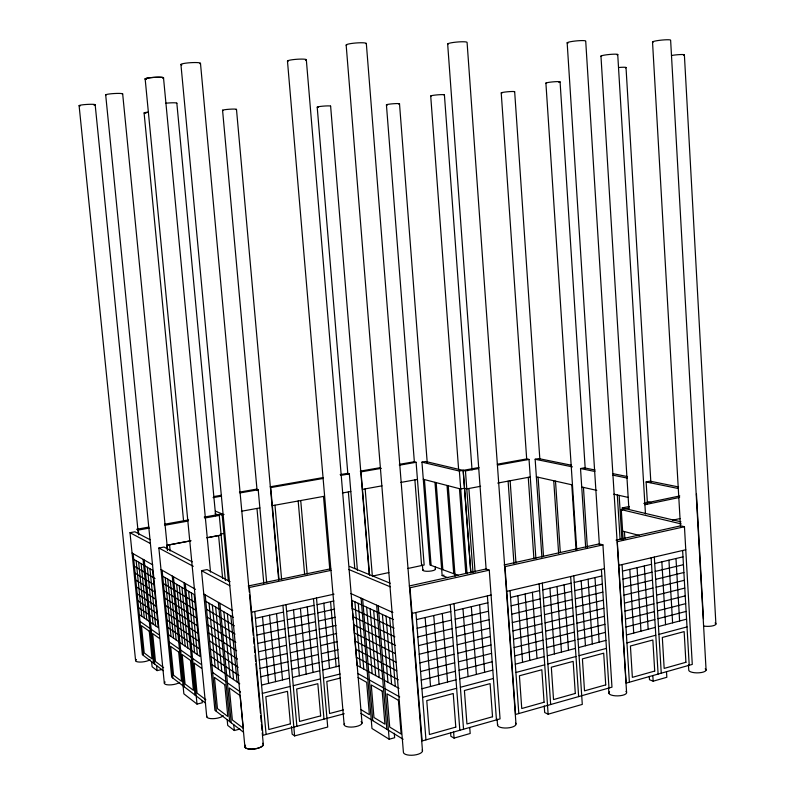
<?xml version="1.0" encoding="UTF-8"?>
<svg xmlns="http://www.w3.org/2000/svg" width="795" height="795" viewBox="0 0 795 795"><rect width="100%" height="100%" fill="white"/><g stroke="black" fill="none" stroke-linecap="round" stroke-linejoin="round"><path stroke-width="1.19" d="M544.227 705.96L544.684 712.529L548.123 714.198L582.288 704.4L573.781 575.809M450.596 732.642L450.874 736.269L454.074 738.108L470.183 733.497L469.726 727.465M649.277 676.346L649.475 679.705L653.162 681.196L666.836 677.28L666.498 671.695M361.109 598.178L371.971 728.478L389.182 739.241L394.638 737.71L394.27 733.229M291.457 726.481L292.143 734.153L294.627 735.912L327.719 727.037L316.499 597.999M515.885 672.49L544.724 664.819M547.884 663.974L575.978 656.491M579.068 655.666L606.446 648.382M626.937 642.907L655.776 635.225M658.946 634.39L687.009 626.917M422.602 697.344L456.648 688.281M460.375 687.287L493.417 678.483M344.245 713.761L262.996 735.286L249.362 587.475L331.078 570.363M421.926 688.748L456.002 679.795M459.729 678.811L492.811 670.115M515.299 664.203L544.158 656.61M547.328 655.786L575.441 648.392M578.531 647.577L605.939 640.372M626.44 634.976L655.309 627.384M658.479 626.549L686.562 619.166M343.331 709.905L329.587 713.522L326.805 681.444L340.508 678.006M227.171 719.674L227.708 725.398L234.316 730.516L239.891 729.065M421.241 680.152L455.356 671.298M459.083 670.334L492.194 661.738M514.703 655.895L543.591 648.402M546.761 647.577L574.904 640.273M577.995 639.478L605.422 632.363M625.943 627.026L654.841 619.534M658.002 618.709L686.125 611.415M514.107 647.577L543.025 640.174M546.195 639.369L574.368 632.154M577.458 631.369L604.916 624.333M625.446 619.067L654.365 611.663M657.535 610.848L685.678 603.653M420.565 671.537L454.7 662.792M458.437 661.837L491.588 653.351M419.879 662.901L454.054 654.275M457.801 653.331L490.972 644.954M513.52 639.25L542.458 631.945M545.628 631.141L573.831 624.025M576.922 623.24L604.399 616.304M624.959 611.097L653.897 603.793M657.068 602.988L685.23 595.872M262.33 693.389L290.185 686.443M293.246 685.678L320.474 678.89M323.466 678.145L340.171 673.981M419.203 654.265L453.408 645.749M457.155 644.815L490.356 636.547M512.924 630.912L541.892 623.697M545.062 622.912L573.284 615.877M576.385 615.111L603.882 608.255M624.463 603.117L653.42 595.902M656.6 595.117L684.783 588.091M261.565 685.091L289.45 678.224M292.51 677.469L319.769 670.761M322.76 670.026L339.475 665.902M172.277 576.047L183.864 693.826L197.011 704.092L202.308 702.78L202.079 700.465M418.518 645.62L452.753 637.202M456.509 636.288L489.74 628.12M512.328 622.565L541.325 615.439M544.495 614.664L572.748 607.728M575.838 606.963L603.365 600.205M623.956 595.127L652.953 588.012M656.123 587.227L684.336 580.3M260.81 676.784L288.714 669.996M291.785 669.251L319.063 662.623M322.055 661.887L338.779 657.823M417.832 636.954L452.107 628.656M455.853 627.742L489.124 619.693M511.732 614.207L540.749 607.181M543.929 606.406L572.201 599.559M575.302 598.814L602.848 592.136M623.459 587.137L652.476 580.102M655.656 579.336L683.889 572.499M260.045 668.466L287.979 661.758M291.04 661.023L318.348 654.474M321.349 653.748L338.094 649.734M417.156 628.279L451.451 620.09M455.207 619.196L488.508 611.246M511.135 605.83L540.183 598.903M543.363 598.138L571.665 591.381M574.765 590.645L602.332 584.057M622.962 579.128L651.999 572.191M655.189 571.436L683.442 564.688M416.471 619.593L450.805 611.514M454.561 610.63L487.892 602.789M510.539 597.452L539.606 590.615M542.796 589.86L571.118 583.202M574.219 582.467L601.815 575.978M622.465 571.108L651.532 564.271M654.712 563.516L682.994 556.868M259.279 660.138L287.234 653.51M290.304 652.784L317.632 646.315M320.643 645.6L337.398 641.635M258.504 651.801L286.498 645.252M289.569 644.536L316.927 638.137M319.928 637.441L336.702 633.516M151.616 661.758L152.123 666.757L157.092 670.612L162.081 669.46M412.029 613.412L491.081 595.038M506.773 591.381L604.438 568.683M618.778 565.334L685.767 549.762M257.739 643.443L285.753 636.984M288.833 636.278L316.211 629.958M319.222 629.262L336.007 625.397M256.974 635.086L285.007 628.706M288.088 628L315.496 621.769M318.507 621.084L335.311 617.258M256.199 626.708L284.272 620.408M287.353 619.722L314.78 613.561M317.791 612.885L334.616 609.119M616.055 540.153L680.669 525.833L684.455 526.747L692.276 664.401L626.142 683.134L617.298 541.673L684.455 526.747M409.296 585.975L485.954 568.991L489.273 570.154L500.055 718.879L422.135 740.95L410.001 587.773L489.273 570.154M504.05 564.977L599.321 543.869L602.928 544.883L611.971 687.158L515.577 714.466L505.004 566.646L602.928 544.883M434.974 482.317L442.139 575.56L443.988 575.153M255.434 618.321L283.527 612.11M286.607 611.425L314.065 605.353M317.086 604.687L333.92 600.96M251.637 612.18L334.019 594.173M672.431 520.228L680.003 518.579M388.854 572.569L372.358 576.117L365.153 488.885M407.755 568.514L424.152 564.987L416.103 462.293L414.036 461.796L399.368 464.34M248.219 585.995L330.73 568.773M622.376 510.32L622.227 507.945L629.421 506.445M643.811 503.444L679.795 495.951M623.151 539.726L621.273 509.625L629.153 507.975M644.775 504.716L679.616 497.432M243.369 732.106L214.928 710.293L201.533 570.691L207.068 569.588L230.083 581.662M647.488 504.169L646.116 481.949L650.022 481.164L678.562 486.947M190.651 540.819L166.92 545.291L167.407 550.229M207.694 537.609L221.129 535.085L206.67 537.808M166.88 545.3L190.989 540.759M205.597 703.148L171.67 677.131L158.861 548.023L164.048 547.049L192.241 561.827M220.454 534.101L223.902 533.455L222.063 513.878L215.415 511.145M464.538 488.279L460.712 489.005L423.288 479.276M480.597 486.292L466.794 488.885L464.469 488.289M497.74 483.072L530.255 476.97M585.657 547.238L580.519 468.543L584.265 467.838L595.087 470.024M163.283 670.702L142.365 654.663L130.002 532.69L134.931 531.785L150.136 539.755M148.804 527.085L136.76 529.261L138.32 530.076L149.202 528.109M164.476 524.253L188.584 519.9M204.245 517.078L222.063 513.878M458.317 575.381L429.946 564.957L421.956 462.143L459.371 471.047L479.007 467.51M497.312 464.21L526.598 458.934L529.043 459.43L535.9 558.468M220.921 514.961L224.061 514.395M241.432 511.245L259.866 507.916M272.347 505.67L324.261 496.279M342.367 492.999L350.814 491.469M362.45 489.372L382.007 485.834M400.889 482.416L417.445 479.425M164.903 525.266L187.868 521.103M204.782 518.042L219.281 515.418L225.402 580.509M421.956 462.143L425.663 461.498L465.453 470.918L478.65 468.533M497.849 465.065L529.043 459.43M541.902 557.225L535.154 459.262L538.791 458.606L571.327 465.204M213.885 496.557L221.189 495.285M239.434 492.115L256.467 489.154L258.216 489.77L266.653 582.586M270.161 486.788L323.267 477.557M340.161 474.625L347.405 473.363L349.343 473.909L357.432 570.522M360.254 471.137L379.811 467.738M213.09 497.62L221.626 496.13M239.921 492.95L258.216 489.77M322.74 478.54L270.727 487.593L279.025 579.794M340.876 475.38L349.343 473.909M381.361 468.334L361 471.882L369.605 575.451M399.338 465.214L416.103 462.293M613.114 473.681L627.533 476.603M535.154 459.262L572.42 466.874M580.519 468.543L594.908 471.475M612.895 475.152L627.275 478.093M646.116 481.949L678.165 488.488M536.367 476.851L572.42 484.92M581.721 487.017L596.767 490.376M613.81 494.192L628.467 497.471M647.309 501.695L650.867 502.49M622.227 507.945L680.957 521.818M621.273 509.625L681.315 523.945M622.604 531.1L639.409 535.472M442.139 575.56L447.674 577.637M349.581 566.447L390.226 583.232M217.502 514.683L219.281 515.418M215.167 513.759L217.462 514.713M348.697 569.449L390.236 586.799M350.714 593.487L392.879 612.498M361.665 604.925L351.549 600.265L352.433 610.769M363.196 605.621L377.208 612.07M378.808 612.806L393.455 619.544M352.235 608.443L362.361 613.213M363.881 613.929L377.903 620.537M379.503 621.283L394.151 628.189M352.92 616.602L363.047 621.481M364.577 622.217L378.599 628.984M380.199 629.759L394.847 636.825M353.606 624.751L363.742 629.749M365.263 630.505L379.295 637.431M380.885 638.216L395.552 645.451M354.292 632.89L364.428 638.007M365.958 638.773L379.99 645.858M381.58 646.663L395.314 653.589M365.114 646.246L354.977 641.018L355.663 649.137L365.799 654.474M366.644 647.031L380.676 654.275M382.276 655.1L396.009 662.175M367.33 655.279L381.371 662.682M382.961 663.517L396.705 670.751M130.002 532.69L150.454 543.561M158.861 548.023L193.284 566.318M201.533 570.691L229.815 585.726M356.349 657.246L366.485 662.702M368.015 663.517L382.057 671.069M383.657 671.934L398.335 679.824M367.171 670.91L357.025 665.345L355.762 650.3M368.701 671.745L382.753 679.457M384.343 680.331L399.02 688.391M357.71 673.425L367.856 679.109M369.387 679.964L383.438 687.834M385.038 688.718L399.716 696.937M358.048 677.469L366.674 682.349L369.377 714.705L360.99 709.607M132.069 553.062L152.72 564.867M161.007 569.608L195.51 589.333M203.778 594.044L232.706 610.58M133.719 559.322L143.656 565.126M144.789 565.782L152.561 570.313L158.285 627.662L150.464 622.266M162.707 576.216L172.883 582.149M174.035 582.815L184.669 589.016M185.881 589.721L194.179 594.561L200.181 656.541L191.824 650.777M205.826 601.328L219.003 609.01M220.513 609.894L233.521 617.476M134.415 566.259L144.372 572.191M145.505 572.867L155.045 578.561M163.432 583.55L173.618 589.622M174.771 590.317L185.414 596.667M186.626 597.383L194.934 602.342M206.581 609.278L219.778 617.139M221.278 618.043L234.306 625.804M207.346 617.208L220.543 625.258M222.053 626.172L235.091 634.122M135.12 573.185L145.078 579.257M146.21 579.952L153.992 584.693M164.158 590.884L174.353 597.105M175.506 597.81L186.159 604.299M187.372 605.045L195.689 610.113M360.86 713.344L403.144 739.27M135.816 580.102L145.793 586.312M146.926 587.028L154.717 591.878M164.883 598.208L175.079 604.568M176.242 605.283L186.905 611.931M188.117 612.687L196.435 617.874M208.101 625.128L221.318 633.367M222.819 634.301L235.867 642.43M208.866 633.049L222.083 641.456M223.594 642.42L236.642 650.727M136.521 587.018L146.499 593.368M147.632 594.084L155.432 599.052M165.608 605.522L175.814 612.021M176.977 612.756L187.65 619.553M188.862 620.319L197.19 625.625M137.217 593.915L147.204 600.404M148.347 601.149L156.148 606.217M166.334 612.826L176.55 619.464M177.712 620.219L188.385 627.166M189.598 627.951L197.935 633.367M209.622 640.949L222.848 649.545M224.359 650.529L237.427 659.015M137.913 600.811L147.92 607.44M149.053 608.195L156.863 613.372M167.059 620.13L177.285 626.907M178.438 627.672L189.13 634.768M190.343 635.573L198.69 641.098M210.377 648.839L223.614 657.624M225.124 658.618L238.202 667.293M138.618 607.698L148.625 614.465M149.758 615.231L157.569 620.517M167.775 627.414L178.01 634.34M179.173 635.125L189.866 642.36M191.088 643.175L199.436 648.819M211.132 656.72L224.379 665.683M225.889 666.707L238.977 675.551M139.314 614.575L149.331 621.481M168.5 634.698L178.746 641.754M179.909 642.559L190.611 649.942M211.887 664.6L225.144 673.743M226.655 674.786L239.742 683.809M140.009 621.452L150.036 628.497M151.169 629.292L159 634.798M169.216 641.972L179.471 649.167M180.634 649.992L191.347 657.515M192.559 658.369L200.926 664.242M212.643 672.461L225.909 681.782M227.42 682.845L240.517 692.048M159.358 638.355L152.67 633.615L155.462 661.48L163.651 667.711M201.294 668.088L194.159 663.03L197.081 693.121L205.826 699.769M138.32 530.076L138.797 534.826M95.171 104.751L138.211 532.7M141.132 563.655L146.787 619.732M138.638 562.194L144.273 617.993M136.164 560.753L141.778 616.274M133.143 553.678L143.458 655.497M79.102 105.655L135.607 660.725M165.211 577.677L171.024 636.437M162.11 570.234L172.793 677.986M105.685 94.883L164.346 683.392M149.947 568.783L155.651 625.844M147.353 567.272L153.047 624.045M156.595 665.574L157.092 670.612M144.213 560.008L154.667 664.093M143.08 559.362L153.524 663.219M185.275 583.48L197.011 704.092M184.062 582.785L195.004 695.019M181.976 587.445L187.888 648.064M179.302 585.885L185.205 646.216M176.649 584.345L182.542 644.377M173.429 576.713L184.251 686.771M169.554 544.794L170.16 550.965M122.678 93.949L167.546 549.961M170.299 580.638L176.142 639.965M167.745 579.148L173.568 638.196M209.055 603.216L215.147 666.846M205.199 594.859L216.369 711.396M145.157 78.894L206.75 716.861M191.386 592.931L197.369 654.593M144.094 112.91L183.635 521.52M188.624 591.321L194.576 652.675M223.902 533.455L228.374 581.115M230.868 615.926L237.079 681.961M227.38 613.889L233.561 679.546M218.595 535.562L222.65 578.571M176.848 103.231L215.644 515.776M223.922 611.882L230.093 677.151M233.76 724.732L234.316 730.516M219.877 603.256L231.206 722.774M218.377 602.391L229.685 721.612M215.654 607.062L221.775 671.417M163.522 77.92L210.526 572.072M212.335 605.124L218.436 669.112M200.489 63.401L249.272 592.106M249.491 594.561L253.257 635.334M253.476 637.789L254.052 643.98M254.271 646.434L254.857 652.635M255.066 655.09L255.652 661.281M255.871 663.736L260.432 713.165M260.651 715.609L261.237 721.81M261.446 724.265L262.032 730.456M262.251 732.91L263.284 744.041M180.922 64.395L244.92 747.042M269.545 615.201L275.587 681.643M222.57 110.257L257.093 490.555M256.974 508.432L263.791 583.192M262.509 616.761L268.591 683.362M254.797 611.494L266.106 734.461M293.524 609.894L299.377 675.78M286.001 604.667L296.883 726.312M274.971 505.193L281.609 579.257M282.921 605.343L294.627 735.912M236.493 109.442L278.707 580.052M276.551 613.651L282.533 679.934M313.478 598.655L323.982 719.127M300.729 500.532L307.168 573.92M298.175 500.989L304.634 574.447M307.258 606.853L313.011 672.421M300.411 608.374L306.214 674.1M287.482 61.195L344.116 724.325M323.505 496.408L329.846 570.214M330.571 601.696L336.156 666.727M323.843 603.186L329.478 668.366M348.359 491.916L354.789 568.564M354.888 601.805L360.373 667.184M306.314 59.645L362.023 723.132M352.632 613.104L353.219 620.09M353.417 622.425L354.878 639.856M378.241 605.899L389.182 739.241M376.641 605.174L386.847 729.273M373.66 610.441L379.185 677.499M330.621 106.113L369.287 574.706M370.132 608.821L375.657 675.561M366.644 607.211L372.159 673.643M362.629 598.864L372.776 720.648M317.215 107.206L347.882 474.277M358.267 603.355L363.762 669.032M346.173 45.116L403.393 752.13A9.58 3.667 -4.8 0 0 414.036 755.101A9.58 3.667 -4.8 0 0 422.195 749.933M389.729 617.834L395.304 686.343M386.052 616.145L391.617 684.316M382.415 614.465L387.96 682.319M415.914 612.518L425.951 739.867M366.326 43.447L422.493 750.868M399.507 103.797L427.233 462.73M435.262 566.706L435.451 569.18M424.441 479.574L431.099 565.374M433.752 615.529L439.078 684.247M386.43 104.861L414.404 462.422M422.433 565.116L422.821 570.065M414.881 479.892L421.608 565.533M425.136 617.556L430.532 686.492M448.251 485.765L455.108 576.276M447.029 485.447L453.726 573.692M454.034 603.653L463.545 729.214M450.268 604.528L459.838 730.267M436.167 482.625L442.845 569.697M453.607 732.036L454.074 738.108M442.308 613.511L447.565 682.011M444.415 94.893L472.041 469.934M479.643 604.727L484.622 672.272M468.891 488.498L475.092 572.132M465.453 470.918L473.015 572.589M463.207 470.362L470.849 572.976L463.137 470.372M471.336 606.684L476.374 674.438M459.371 471.047L467.062 573.821M430.711 96.006L458.635 469.656M459.45 488.667L465.8 573.364M462.978 608.652L468.076 676.615M447.665 44.033L486.113 569.141M497.084 718.998L497.541 725.189M487.385 595.902L496.448 719.902M510.132 480.746L515.965 562.979M517.873 595.723L522.573 662.285M508.104 481.124L513.948 563.426M510.052 590.625L518.817 713.552M515.985 723.967L467.082 42.423A9.749 1.202 -4.9 0 0 456.26 42.115A9.749 1.202 -4.9 0 0 447.973 44.321M542.329 583.123L550.667 704.529M539.139 583.858L548.123 714.198M528.258 477.338L533.922 558.905M501.228 92.866L526.727 459.58M532.402 592.305L537.003 658.489M525.157 594.014L529.808 660.387M555.506 481.134L560.296 552.366M553.737 480.736L558.607 553.052M557.037 586.511L561.469 652.069M549.941 588.181L554.413 653.917M514.673 91.773L539.825 458.914M538.096 477.239L543.522 556.52M581.185 580.827L585.438 645.759M545.907 83.087L576.753 549.872M571.784 484.781L576.087 550.11M570.671 576.534L578.641 696.599M564.102 584.852L568.475 650.221M601.398 569.389L608.98 688.013M567.163 42.761L599.37 544.664M608.592 688.42L608.91 693.379M594.978 577.587L599.142 642.161M560.077 81.925L585.2 468.384M583.451 487.395L587.376 547.735M588.101 579.207L592.315 643.96M619.156 495.394L621.909 539.606M622.058 564.569L629.382 682.219M617.308 494.977L620.06 539.109M626.569 692.197L585.726 41.231A9.371 1.083 -5.5 0 0 574.964 41.052A9.371 1.083 -5.5 0 0 567.968 43.238M617.725 54.457L645.47 513.918M652.824 675.571L653.162 681.196M644.328 565.961L648.163 629.262M637.083 567.67L640.969 631.15M600.96 56.067L628.915 509.386M629.799 569.379L633.724 633.058M624.443 531.577L624.9 538.98M661.847 561.836L665.564 624.691M626.013 67.446L650.876 482.644M654.325 557.066L661.251 673.186M651.145 557.812L658.111 674.081M682.627 550.498L689.215 665.266M652.536 42.115L680.46 526.22M688.46 664.898L688.738 669.847A8.695 2.842 -0.4 0 0 699.024 672.808A8.695 2.842 -0.4 0 0 705.225 668.734M675.989 558.517L679.606 620.994M668.943 560.167L672.61 622.843M684.376 54.795L715.898 624.105M696.44 493.914L703.446 618.669M706.089 670.175L670.622 40.098A9.133 0.994 -5.8 0 0 659.492 40.336A9.133 0.994 -5.8 0 0 653.093 42.314M601.586 56.455A8.487 0.875 -5.5 0 1 609.308 54.487A8.487 0.875 -5.5 0 1 617.159 54.964M430.95 96.145A6.877 0.596 -4.7 0 1 437.578 94.844A6.877 0.596 -4.7 0 1 444.166 95.072M165.837 103.221A7.682 0.725 -3.7 0 1 174.294 102.793A7.682 0.725 -3.7 0 1 176.44 103.439M361.069 721.582A9.013 3.23 -5.8 0 1 353.705 726.938A9.013 3.23 -5.8 0 1 344.573 723.46M288.058 61.444A9.49 1.143 -4.1 0 1 297.181 59.247A9.49 1.143 -4.1 0 1 305.499 60.281M435.243 568.773A6.33 1.6 -4.4 0 1 429.111 571.237A6.33 1.6 -4.4 0 1 423.059 569.627M387.413 105.049A6.569 0.547 -4.5 0 1 388.606 104.254A6.569 0.547 -4.5 0 1 397.023 103.569A6.569 0.547 -4.5 0 1 398.722 104.135M318.397 107.395A6.748 0.576 -4.3 0 1 322.512 106.192A6.748 0.576 -4.3 0 1 330.531 106.272M625.953 691.431A8.904 3.071 -1.4 0 1 617.745 695.883A8.904 3.071 -1.4 0 1 609.536 691.789M346.68 45.414A10.126 1.302 -4.4 0 1 355.673 43.01A10.126 1.302 -4.4 0 1 366.117 43.795M181.846 64.942A9.838 1.202 -3.6 0 1 190.263 62.716A9.838 1.202 -3.6 0 1 199.923 63.739M150.056 659.731A7.712 2.226 -8.2 0 1 139.771 662.076A7.712 2.226 -8.2 0 1 136.452 659.482M80.146 105.983A8.049 0.775 -3.3 0 1 82.034 104.89A8.049 0.775 -3.3 0 1 92.389 104.304A8.049 0.775 -3.3 0 1 94.029 105.198M179.68 682.349A8.139 2.514 -8.1 0 1 168.888 684.912A8.139 2.514 -8.1 0 1 165.161 682.001M105.914 95.102A8.516 0.875 -3.4 0 1 114.45 93.522A8.516 0.875 -3.4 0 1 122.311 94.198M515.528 723.112A9.242 3.399 -3.1 0 1 507.24 727.972A9.242 3.399 -3.1 0 1 497.75 724.295M223.127 110.535A7.016 0.616 -3.9 0 1 229.407 109.233A7.016 0.616 -3.9 0 1 236.045 109.63M145.942 113.258A7.274 0.646 -3.7 0 1 148.069 112.115M223.365 715.748A8.765 2.951 -7.9 0 1 212.921 718.68A8.765 2.951 -7.9 0 1 206.829 716.076M163.045 78.218A9.212 1.034 -3.5 0 0 153.693 77.403A9.212 1.034 -3.5 0 0 146.121 79.361A9.212 1.034 -3.5 0 1 153.693 77.403A9.212 1.034 -3.5 0 1 163.025 78.218M619.404 67.446A7.712 0.725 -5.4 0 1 625.476 67.873M501.963 93.095A6.758 0.576 -5 0 1 507.429 91.783A6.758 0.576 -5 0 1 514.345 91.942M715.093 622.932A7.88 2.325 -0.7 0 1 713.214 625.735A7.88 2.325 -0.7 0 1 703.615 626.013M671.457 55.481A8.238 0.805 -5.7 0 1 681.464 54.527A8.238 0.805 -5.7 0 1 683.62 55.282M546.572 83.356A7.135 0.636 -5.1 0 1 548.888 82.352A7.135 0.636 -5.1 0 1 558.02 81.607A7.135 0.636 -5.1 0 1 558.806 82.352M455.793 727.107L429.429 734.53L426.766 700.604L453.229 693.518L455.793 727.107M492.532 716.762L466.933 723.967L464.409 690.517L490.098 683.63L492.532 716.762M544.088 702.233L521.749 708.524L519.423 675.77L541.832 669.758L544.088 702.233M575.302 693.449L553.529 699.58L551.323 667.224L573.165 661.37L575.302 693.449M605.73 684.883L584.514 690.855L582.407 658.886L603.693 653.182L605.73 684.883M654.712 671.069L632.363 677.36L630.425 646.007L652.844 639.995L654.712 671.069M685.916 662.285L664.163 668.406L662.324 637.461L684.147 631.608L685.916 662.285M290.413 723.847L268.839 729.522L265.838 696.748L287.492 691.312L290.413 723.847M320.653 715.878L299.556 721.433L296.664 689.017L317.831 683.7L320.653 715.878M382.196 691.113L371.265 684.932L373.968 717.497L384.909 724.156L382.196 691.113M398.404 700.276L386.986 693.816L389.709 727.067L401.137 734.014L398.404 700.276M149.251 631.19L141.45 625.665L144.203 652.914L152.034 658.866L149.251 631.19M178.676 652.049L170.696 646.395L173.558 675.223L181.558 681.315L178.676 652.049M190.502 660.436L182.164 654.524L185.056 683.978L193.423 690.338L190.502 660.436M224.786 684.733L214.461 677.41L217.452 708.593L227.797 716.464L224.786 684.733M240.209 695.665L229.328 687.953L232.349 719.932L243.26 728.23L240.209 695.665M254.112 748.979A9.331 3.389 -7.6 0 0 262.648 743.255A9.331 3.389 -7.6 0 1 254.102 748.96A9.331 3.389 -7.6 0 1 245.566 745.203A9.331 3.389 -7.6 0 0 254.112 748.979"/></g></svg>
